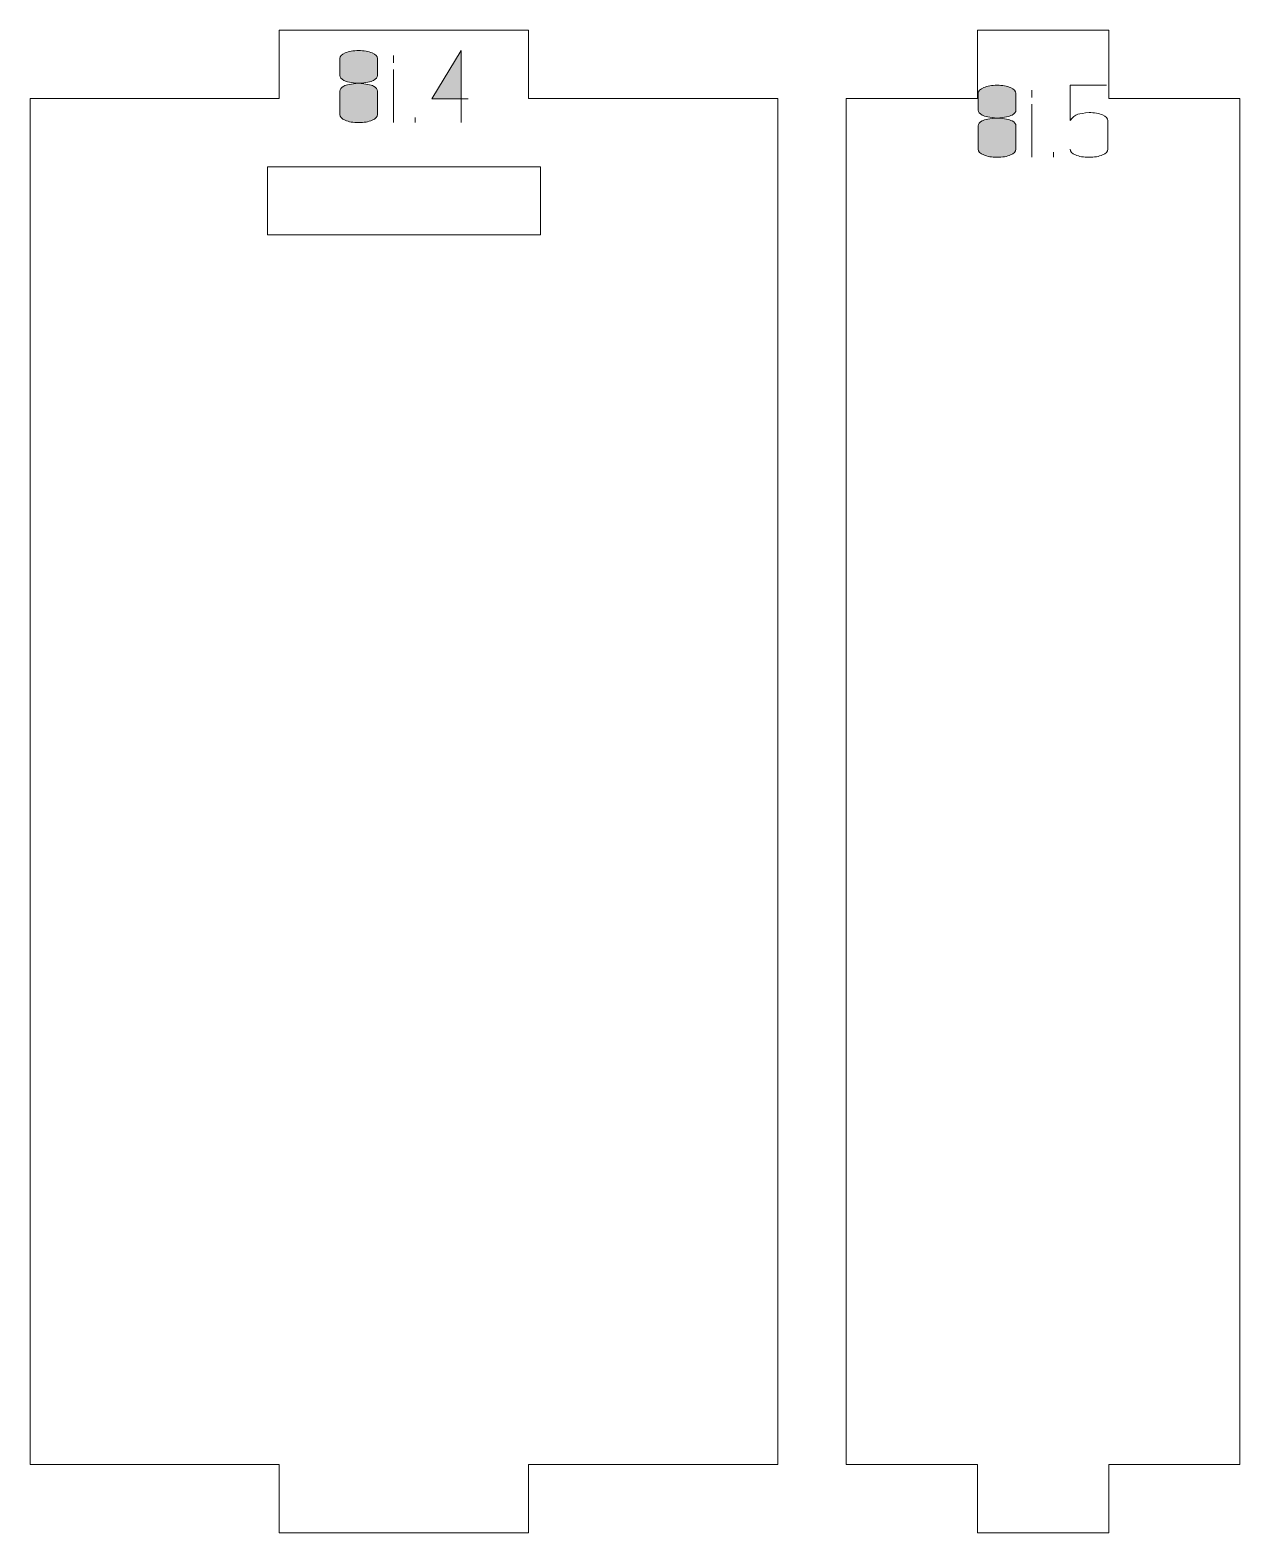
# Model space of a CAD drawing. Header units: centimetres. Extents: x -191 to 212, y -234 to 239.
# Drawn here: x 44.73 to 50.04, y -130.19 to -123.59 of the extents above; entities that cross this region are included whole.
import ezdxf

# ---------------------------------------------------------------- set-up
doc = ezdxf.new("R2010")
doc.units = ezdxf.units.CM
doc.header["$MEASUREMENT"] = 0
doc.layers.add('Capa 1', color=7, linetype='Continuous')

msp = doc.modelspace()

# ---------------------------------------------------------------- hatches: boundary and pattern name
at = {"layer": 'Capa 1', "true_color": 0x3e4095}
h = msp.add_hatch(color=175, dxfattribs=at)
edge = h.paths.add_edge_path()
edge.add_spline(control_points=[(46.08972, -123.78492), (46.08972, -123.79287), (46.09538, -123.80005), (46.10669, -123.80647), (46.118, -123.81289), (46.13986, -123.81717), (46.17227, -123.81931), (46.20468, -123.81717), (46.22654, -123.81289), (46.23785, -123.80647), (46.24916, -123.80005), (46.25482, -123.79287), (46.25482, -123.78492), (46.25482, -123.78492), (46.25482, -123.71062), (46.25482, -123.71062), (46.25482, -123.70084), (46.24695, -123.69251), (46.2312, -123.68563), (46.21546, -123.67875), (46.19581, -123.67531), (46.17227, -123.67531), (46.14873, -123.67531), (46.12908, -123.67875), (46.11334, -123.68563), (46.09759, -123.69251), (46.08972, -123.70084), (46.08972, -123.71062), (46.08972, -123.71062), (46.08972, -123.78492), (46.08972, -123.78492)], knot_values=[0, 0, 0, 0, 0.1, 0.1, 0.1, 0.2, 0.2, 0.2, 0.3, 0.3, 0.3, 0.4, 0.4, 0.4, 0.5, 0.5, 0.5, 0.6, 0.6, 0.6, 0.7, 0.7, 0.7, 0.8, 0.8, 0.8, 0.9, 0.9, 0.9, 1, 1, 1, 1], degree=3, periodic=1)
h = msp.add_hatch(color=175, dxfattribs=at)
edge = h.paths.add_edge_path()
edge.add_spline(control_points=[(46.17227, -123.99175), (46.14873, -123.99175), (46.12908, -123.98831), (46.11334, -123.98143), (46.09759, -123.97455), (46.08972, -123.96622), (46.08972, -123.95644), (46.08972, -123.95644), (46.08972, -123.85325), (46.08972, -123.85325), (46.08972, -123.84499), (46.09538, -123.83781), (46.10669, -123.8317), (46.118, -123.82558), (46.13986, -123.82145), (46.17227, -123.81931), (46.13986, -123.81717), (46.118, -123.81289), (46.10669, -123.80647), (46.09538, -123.80005), (46.08972, -123.79287), (46.08972, -123.78492), (46.08972, -123.78492), (46.08972, -123.71062), (46.08972, -123.71062), (46.08972, -123.70084), (46.09759, -123.69251), (46.11334, -123.68563), (46.12908, -123.67875), (46.14873, -123.67531), (46.17227, -123.67531), (46.19581, -123.67531), (46.21546, -123.67875), (46.2312, -123.68563), (46.24695, -123.69251), (46.25482, -123.70084), (46.25482, -123.71062), (46.25482, -123.71062), (46.25482, -123.78492), (46.25482, -123.78492), (46.25482, -123.79287), (46.24916, -123.80005), (46.23785, -123.80647), (46.22654, -123.81289), (46.20468, -123.81717), (46.17227, -123.81931), (46.20468, -123.82145), (46.22654, -123.82558), (46.23785, -123.8317), (46.24916, -123.83781), (46.25482, -123.84499), (46.25482, -123.85325), (46.25482, -123.85325), (46.25482, -123.95644), (46.25482, -123.95644), (46.25482, -123.96622), (46.24695, -123.97455), (46.2312, -123.98143), (46.21546, -123.98831), (46.19581, -123.99175), (46.17227, -123.99175)], knot_values=[0, 0, 0, 0, 0.05, 0.05, 0.05, 0.1, 0.1, 0.1, 0.15, 0.15, 0.15, 0.2, 0.2, 0.2, 0.25, 0.25, 0.25, 0.3, 0.3, 0.3, 0.35, 0.35, 0.35, 0.4, 0.4, 0.4, 0.45, 0.45, 0.45, 0.5, 0.5, 0.5, 0.55, 0.55, 0.55, 0.6, 0.6, 0.6, 0.65, 0.65, 0.65, 0.7, 0.7, 0.7, 0.75, 0.75, 0.75, 0.8, 0.8, 0.8, 0.85, 0.85, 0.85, 0.9, 0.9, 0.9, 0.95, 0.95, 0.95, 1, 1, 1, 1], degree=3, periodic=1)
h = msp.add_hatch(color=175, dxfattribs=at)
edge = h.paths.add_edge_path()
edge.add_spline(control_points=[(46.62309, -123.88719), (46.62309, -123.88719), (46.62309, -123.67485), (46.62309, -123.67485), (46.62309, -123.67485), (46.4933, -123.88719), (46.4933, -123.88719), (46.4933, -123.88719), (46.62309, -123.88719), (46.62309, -123.88719)], knot_values=[0, 0, 0, 0, 0.3333333, 0.3333333, 0.3333333, 0.6666667, 0.6666667, 0.6666667, 1, 1, 1, 1], degree=3, periodic=1)
h = msp.add_hatch(color=175, dxfattribs=at)
edge = h.paths.add_edge_path()
edge.add_spline(control_points=[(46.62309, -123.88719), (46.62309, -123.88719), (46.62309, -123.99175), (46.62309, -123.99175), (46.62309, -123.99175), (46.62309, -123.88719), (46.62309, -123.88719), (46.62309, -123.88719), (46.4933, -123.88719), (46.4933, -123.88719), (46.4933, -123.88719), (46.62309, -123.67485), (46.62309, -123.67485), (46.62309, -123.67485), (46.62309, -123.88719), (46.62309, -123.88719), (46.62309, -123.88719), (46.6529, -123.88719), (46.6529, -123.88719), (46.6529, -123.88719), (46.62309, -123.88719), (46.62309, -123.88719)], knot_values=[0, 0, 0, 0, 0.1428571, 0.1428571, 0.1428571, 0.2857143, 0.2857143, 0.2857143, 0.4285714, 0.4285714, 0.4285714, 0.5714286, 0.5714286, 0.5714286, 0.7142857, 0.7142857, 0.7142857, 0.8571429, 0.8571429, 0.8571429, 1, 1, 1, 1], degree=3, periodic=1)
h = msp.add_hatch(color=175, dxfattribs=at)
edge = h.paths.add_edge_path()
edge.add_spline(control_points=[(46.32498, -123.72897), (46.32498, -123.72897), (46.32544, -123.69641), (46.32544, -123.69641), (46.32544, -123.69641), (46.32498, -123.72897), (46.32498, -123.72897)], knot_values=[0, 0, 0, 0, 0.5, 0.5, 0.5, 1, 1, 1, 1], degree=3, periodic=1)
h = msp.add_hatch(color=175, dxfattribs=at)
edge = h.paths.add_edge_path()
edge.add_spline(control_points=[(46.32498, -123.99175), (46.32498, -123.99175), (46.32498, -123.75786), (46.32498, -123.75786), (46.32498, -123.75786), (46.32498, -123.99175), (46.32498, -123.99175)], knot_values=[0, 0, 0, 0, 0.5, 0.5, 0.5, 1, 1, 1, 1], degree=3, periodic=1)
h = msp.add_hatch(color=175, dxfattribs=at)
edge = h.paths.add_edge_path()
edge.add_spline(control_points=[(46.08972, -123.95644), (46.08972, -123.96622), (46.09759, -123.97455), (46.11334, -123.98143), (46.12908, -123.98831), (46.14873, -123.99175), (46.17227, -123.99175), (46.19581, -123.99175), (46.21546, -123.98831), (46.2312, -123.98143), (46.24695, -123.97455), (46.25482, -123.96622), (46.25482, -123.95644), (46.25482, -123.95644), (46.25482, -123.85325), (46.25482, -123.85325), (46.25482, -123.84499), (46.24916, -123.83781), (46.23785, -123.8317), (46.22654, -123.82558), (46.20468, -123.82145), (46.17227, -123.81931), (46.13986, -123.82145), (46.118, -123.82558), (46.10669, -123.8317), (46.09538, -123.83781), (46.08972, -123.84499), (46.08972, -123.85325), (46.08972, -123.85325), (46.08972, -123.95644), (46.08972, -123.95644)], knot_values=[0, 0, 0, 0, 0.1, 0.1, 0.1, 0.2, 0.2, 0.2, 0.3, 0.3, 0.3, 0.4, 0.4, 0.4, 0.5, 0.5, 0.5, 0.6, 0.6, 0.6, 0.7, 0.7, 0.7, 0.8, 0.8, 0.8, 0.9, 0.9, 0.9, 1, 1, 1, 1], degree=3, periodic=1)
h = msp.add_hatch(color=175, dxfattribs=at)
edge = h.paths.add_edge_path()
edge.add_spline(control_points=[(48.89369, -123.93732), (48.89369, -123.94527), (48.89935, -123.95245), (48.91066, -123.95887), (48.92197, -123.96529), (48.94383, -123.96957), (48.97624, -123.97171), (49.00865, -123.96957), (49.03051, -123.96529), (49.04182, -123.95887), (49.05313, -123.95245), (49.05879, -123.94527), (49.05879, -123.93732), (49.05879, -123.93732), (49.05879, -123.86302), (49.05879, -123.86302), (49.05879, -123.85324), (49.05092, -123.84491), (49.03517, -123.83803), (49.01943, -123.83115), (48.99978, -123.82771), (48.97624, -123.82771), (48.9527, -123.82771), (48.93305, -123.83115), (48.91731, -123.83803), (48.90156, -123.84491), (48.89369, -123.85324), (48.89369, -123.86302), (48.89369, -123.86302), (48.89369, -123.93732), (48.89369, -123.93732)], knot_values=[0, 0, 0, 0, 0.1, 0.1, 0.1, 0.2, 0.2, 0.2, 0.3, 0.3, 0.3, 0.4, 0.4, 0.4, 0.5, 0.5, 0.5, 0.6, 0.6, 0.6, 0.7, 0.7, 0.7, 0.8, 0.8, 0.8, 0.9, 0.9, 0.9, 1, 1, 1, 1], degree=3, periodic=1)
h = msp.add_hatch(color=175, dxfattribs=at)
edge = h.paths.add_edge_path()
edge.add_spline(control_points=[(48.97624, -124.14415), (48.9527, -124.14415), (48.93305, -124.14071), (48.91731, -124.13383), (48.90156, -124.12695), (48.89369, -124.11862), (48.89369, -124.10884), (48.89369, -124.10884), (48.89369, -124.00565), (48.89369, -124.00565), (48.89369, -123.99739), (48.89935, -123.99021), (48.91066, -123.9841), (48.92197, -123.97798), (48.94383, -123.97385), (48.97624, -123.97171), (48.94383, -123.96957), (48.92197, -123.96529), (48.91066, -123.95887), (48.89935, -123.95245), (48.89369, -123.94527), (48.89369, -123.93732), (48.89369, -123.93732), (48.89369, -123.86302), (48.89369, -123.86302), (48.89369, -123.85324), (48.90156, -123.84491), (48.91731, -123.83803), (48.93305, -123.83115), (48.9527, -123.82771), (48.97624, -123.82771), (48.99978, -123.82771), (49.01943, -123.83115), (49.03517, -123.83803), (49.05092, -123.84491), (49.05879, -123.85324), (49.05879, -123.86302), (49.05879, -123.86302), (49.05879, -123.93732), (49.05879, -123.93732), (49.05879, -123.94527), (49.05313, -123.95245), (49.04182, -123.95887), (49.03051, -123.96529), (49.00865, -123.96957), (48.97624, -123.97171), (49.00865, -123.97385), (49.03051, -123.97798), (49.04182, -123.9841), (49.05313, -123.99021), (49.05879, -123.99739), (49.05879, -124.00565), (49.05879, -124.00565), (49.05879, -124.10884), (49.05879, -124.10884), (49.05879, -124.11862), (49.05092, -124.12695), (49.03517, -124.13383), (49.01943, -124.14071), (48.99978, -124.14415), (48.97624, -124.14415)], knot_values=[0, 0, 0, 0, 0.05, 0.05, 0.05, 0.1, 0.1, 0.1, 0.15, 0.15, 0.15, 0.2, 0.2, 0.2, 0.25, 0.25, 0.25, 0.3, 0.3, 0.3, 0.35, 0.35, 0.35, 0.4, 0.4, 0.4, 0.45, 0.45, 0.45, 0.5, 0.5, 0.5, 0.55, 0.55, 0.55, 0.6, 0.6, 0.6, 0.65, 0.65, 0.65, 0.7, 0.7, 0.7, 0.75, 0.75, 0.75, 0.8, 0.8, 0.8, 0.85, 0.85, 0.85, 0.9, 0.9, 0.9, 0.95, 0.95, 0.95, 1, 1, 1, 1], degree=3, periodic=1)
h = msp.add_hatch(color=175, dxfattribs=at)
edge = h.paths.add_edge_path()
edge.add_spline(control_points=[(49.12895, -123.88137), (49.12895, -123.88137), (49.12941, -123.84881), (49.12941, -123.84881), (49.12941, -123.84881), (49.12895, -123.88137), (49.12895, -123.88137)], knot_values=[0, 0, 0, 0, 0.5, 0.5, 0.5, 1, 1, 1, 1], degree=3, periodic=1)
h = msp.add_hatch(color=175, dxfattribs=at)
edge = h.paths.add_edge_path()
edge.add_spline(control_points=[(49.37982, -124.14415), (49.35628, -124.14415), (49.33663, -124.14071), (49.32089, -124.13383), (49.30514, -124.12695), (49.29727, -124.11862), (49.29727, -124.10884), (49.29727, -124.11862), (49.30514, -124.12695), (49.32089, -124.13383), (49.33663, -124.14071), (49.35628, -124.14415), (49.37982, -124.14415), (49.40336, -124.14415), (49.42301, -124.14071), (49.43875, -124.13383), (49.4545, -124.12695), (49.46237, -124.11862), (49.46237, -124.10884), (49.46237, -124.10884), (49.46237, -123.98318), (49.46237, -123.98318), (49.46237, -123.97339), (49.4545, -123.96506), (49.43875, -123.95818), (49.42301, -123.9513), (49.40336, -123.94786), (49.37982, -123.94786), (49.35842, -123.9497), (49.34191, -123.95215), (49.33029, -123.9552), (49.31867, -123.95826), (49.30767, -123.96759), (49.29727, -123.98318), (49.29727, -123.98318), (49.29727, -123.82771), (49.29727, -123.82771), (49.29727, -123.82771), (49.45687, -123.82771), (49.45687, -123.82771), (49.45687, -123.82771), (49.29727, -123.82771), (49.29727, -123.82771), (49.29727, -123.82771), (49.29727, -123.98318), (49.29727, -123.98318), (49.30767, -123.96759), (49.31867, -123.95826), (49.33029, -123.9552), (49.34191, -123.95215), (49.35842, -123.9497), (49.37982, -123.94786), (49.40336, -123.94786), (49.42301, -123.9513), (49.43875, -123.95818), (49.4545, -123.96506), (49.46237, -123.97339), (49.46237, -123.98318), (49.46237, -123.98318), (49.46237, -124.10884), (49.46237, -124.10884), (49.46237, -124.11862), (49.4545, -124.12695), (49.43875, -124.13383), (49.42301, -124.14071), (49.40336, -124.14415), (49.37982, -124.14415)], knot_values=[0, 0, 0, 0, 0.0454545, 0.0454545, 0.0454545, 0.0909091, 0.0909091, 0.0909091, 0.1363636, 0.1363636, 0.1363636, 0.1818182, 0.1818182, 0.1818182, 0.2272727, 0.2272727, 0.2272727, 0.2727273, 0.2727273, 0.2727273, 0.3181818, 0.3181818, 0.3181818, 0.3636364, 0.3636364, 0.3636364, 0.4090909, 0.4090909, 0.4090909, 0.4545455, 0.4545455, 0.4545455, 0.5, 0.5, 0.5, 0.5454545, 0.5454545, 0.5454545, 0.5909091, 0.5909091, 0.5909091, 0.6363636, 0.6363636, 0.6363636, 0.6818182, 0.6818182, 0.6818182, 0.7272727, 0.7272727, 0.7272727, 0.7727273, 0.7727273, 0.7727273, 0.8181818, 0.8181818, 0.8181818, 0.8636364, 0.8636364, 0.8636364, 0.9090909, 0.9090909, 0.9090909, 0.9545455, 0.9545455, 0.9545455, 1, 1, 1, 1], degree=3, periodic=1)
h = msp.add_hatch(color=175, dxfattribs=at)
edge = h.paths.add_edge_path()
edge.add_spline(control_points=[(49.12895, -124.14415), (49.12895, -124.14415), (49.12895, -123.91026), (49.12895, -123.91026), (49.12895, -123.91026), (49.12895, -124.14415), (49.12895, -124.14415)], knot_values=[0, 0, 0, 0, 0.5, 0.5, 0.5, 1, 1, 1, 1], degree=3, periodic=1)
h = msp.add_hatch(color=175, dxfattribs=at)
edge = h.paths.add_edge_path()
edge.add_spline(control_points=[(46.41992, -123.99175), (46.41992, -123.99175), (46.41992, -123.96928), (46.41992, -123.96928), (46.41992, -123.96928), (46.41992, -123.99175), (46.41992, -123.99175)], knot_values=[0, 0, 0, 0, 0.5, 0.5, 0.5, 1, 1, 1, 1], degree=3, periodic=1)
h = msp.add_hatch(color=175, dxfattribs=at)
edge = h.paths.add_edge_path()
edge.add_spline(control_points=[(48.89369, -124.10884), (48.89369, -124.11862), (48.90156, -124.12695), (48.91731, -124.13383), (48.93305, -124.14071), (48.9527, -124.14415), (48.97624, -124.14415), (48.99978, -124.14415), (49.01943, -124.14071), (49.03517, -124.13383), (49.05092, -124.12695), (49.05879, -124.11862), (49.05879, -124.10884), (49.05879, -124.10884), (49.05879, -124.00565), (49.05879, -124.00565), (49.05879, -123.99739), (49.05313, -123.99021), (49.04182, -123.9841), (49.03051, -123.97798), (49.00865, -123.97385), (48.97624, -123.97171), (48.94383, -123.97385), (48.92197, -123.97798), (48.91066, -123.9841), (48.89935, -123.99021), (48.89369, -123.99739), (48.89369, -124.00565), (48.89369, -124.00565), (48.89369, -124.10884), (48.89369, -124.10884)], knot_values=[0, 0, 0, 0, 0.1, 0.1, 0.1, 0.2, 0.2, 0.2, 0.3, 0.3, 0.3, 0.4, 0.4, 0.4, 0.5, 0.5, 0.5, 0.6, 0.6, 0.6, 0.7, 0.7, 0.7, 0.8, 0.8, 0.8, 0.9, 0.9, 0.9, 1, 1, 1, 1], degree=3, periodic=1)
h = msp.add_hatch(color=175, dxfattribs=at)
edge = h.paths.add_edge_path()
edge.add_spline(control_points=[(49.22389, -124.14415), (49.22389, -124.14415), (49.22389, -124.12168), (49.22389, -124.12168), (49.22389, -124.12168), (49.22389, -124.14415), (49.22389, -124.14415)], knot_values=[0, 0, 0, 0, 0.5, 0.5, 0.5, 1, 1, 1, 1], degree=3, periodic=1)

# ---------------------------------------------------------------- linework, layer by layer
at = {"layer": 'Capa 1', "color": 240, "lineweight": 9}
for points, knots in [([(44.72923, -123.88535), (44.72923, -123.88535), (44.72923, -129.88535), (44.72923, -129.88535), (44.72923, -129.88535), (45.82395, -129.88535), (45.82395, -129.88535), (45.82395, -129.88535), (45.82395, -130.18535), (45.82395, -130.18535), (45.82395, -130.18535), (46.91867, -130.18535), (46.91867, -130.18535), (46.91867, -130.18535), (46.91867, -129.88535), (46.91867, -129.88535), (46.91867, -129.88535), (48.01339, -129.88535), (48.01339, -129.88535), (48.01339, -129.88535), (48.01339, -123.88535), (48.01339, -123.88535), (48.01339, -123.88535), (46.91867, -123.88535), (46.91867, -123.88535), (46.91867, -123.88535), (46.91867, -123.58535), (46.91867, -123.58535), (46.91867, -123.58535), (45.82395, -123.58535), (45.82395, -123.58535), (45.82395, -123.58535), (45.82395, -123.88535), (45.82395, -123.88535), (45.82395, -123.88535), (44.72923, -123.88535), (44.72923, -123.88535)], [0, 0, 0, 0, 0.0833333, 0.0833333, 0.0833333, 0.1666667, 0.1666667, 0.1666667, 0.25, 0.25, 0.25, 0.3333333, 0.3333333, 0.3333333, 0.4166667, 0.4166667, 0.4166667, 0.5, 0.5, 0.5, 0.5833333, 0.5833333, 0.5833333, 0.6666667, 0.6666667, 0.6666667, 0.75, 0.75, 0.75, 0.8333333, 0.8333333, 0.8333333, 0.9166667, 0.9166667, 0.9166667, 1, 1, 1, 1]), ([(48.31339, -123.88535), (48.31339, -123.88535), (48.31339, -129.88535), (48.31339, -129.88535), (48.31339, -129.88535), (48.88982, -129.88535), (48.88982, -129.88535), (48.88982, -129.88535), (48.88982, -130.18535), (48.88982, -130.18535), (48.88982, -130.18535), (49.46624, -130.18535), (49.46624, -130.18535), (49.46624, -130.18535), (49.46624, -129.88535), (49.46624, -129.88535), (49.46624, -129.88535), (50.04267, -129.88535), (50.04267, -129.88535), (50.04267, -129.88535), (50.04267, -123.88535), (50.04267, -123.88535), (50.04267, -123.88535), (49.46624, -123.88535), (49.46624, -123.88535), (49.46624, -123.88535), (49.46624, -123.58535), (49.46624, -123.58535), (49.46624, -123.58535), (48.88982, -123.58535), (48.88982, -123.58535), (48.88982, -123.58535), (48.88982, -123.88535), (48.88982, -123.88535), (48.88982, -123.88535), (48.31339, -123.88535), (48.31339, -123.88535)], [0, 0, 0, 0, 0.0833333, 0.0833333, 0.0833333, 0.1666667, 0.1666667, 0.1666667, 0.25, 0.25, 0.25, 0.3333333, 0.3333333, 0.3333333, 0.4166667, 0.4166667, 0.4166667, 0.5, 0.5, 0.5, 0.5833333, 0.5833333, 0.5833333, 0.6666667, 0.6666667, 0.6666667, 0.75, 0.75, 0.75, 0.8333333, 0.8333333, 0.8333333, 0.9166667, 0.9166667, 0.9166667, 1, 1, 1, 1]), ([(45.77131, -124.4853), (45.77131, -124.4853), (46.97131, -124.4853), (46.97131, -124.4853), (46.97131, -124.4853), (46.97131, -124.1853), (46.97131, -124.1853), (46.97131, -124.1853), (45.77131, -124.1853), (45.77131, -124.1853), (45.77131, -124.1853), (45.77131, -124.4853), (45.77131, -124.4853)], [0, 0, 0, 0, 0.25, 0.25, 0.25, 0.5, 0.5, 0.5, 0.75, 0.75, 0.75, 1, 1, 1, 1])]:
    msp.add_open_spline(points, degree=3, knots=knots, dxfattribs=at)
at = {"layer": 'Capa 1', "color": 114, "lineweight": 9}
for points, knots in [([(46.08972, -123.78492), (46.08972, -123.79287), (46.09538, -123.80005), (46.10669, -123.80647), (46.118, -123.81289), (46.13986, -123.81717), (46.17227, -123.81931), (46.20468, -123.81717), (46.22654, -123.81289), (46.23785, -123.80647), (46.24916, -123.80005), (46.25482, -123.79287), (46.25482, -123.78492), (46.25482, -123.78492), (46.25482, -123.71062), (46.25482, -123.71062), (46.25482, -123.70084), (46.24695, -123.69251), (46.2312, -123.68563), (46.21546, -123.67875), (46.19581, -123.67531), (46.17227, -123.67531), (46.14873, -123.67531), (46.12908, -123.67875), (46.11334, -123.68563), (46.09759, -123.69251), (46.08972, -123.70084), (46.08972, -123.71062), (46.08972, -123.71062), (46.08972, -123.78492), (46.08972, -123.78492)], [0, 0, 0, 0, 0.1, 0.1, 0.1, 0.2, 0.2, 0.2, 0.3, 0.3, 0.3, 0.4, 0.4, 0.4, 0.5, 0.5, 0.5, 0.6, 0.6, 0.6, 0.7, 0.7, 0.7, 0.8, 0.8, 0.8, 0.9, 0.9, 0.9, 1, 1, 1, 1]), ([(46.17227, -123.99175), (46.14873, -123.99175), (46.12908, -123.98831), (46.11334, -123.98143), (46.09759, -123.97455), (46.08972, -123.96622), (46.08972, -123.95644), (46.08972, -123.95644), (46.08972, -123.85325), (46.08972, -123.85325), (46.08972, -123.84499), (46.09538, -123.83781), (46.10669, -123.8317), (46.118, -123.82558), (46.13986, -123.82145), (46.17227, -123.81931), (46.13986, -123.81717), (46.118, -123.81289), (46.10669, -123.80647), (46.09538, -123.80005), (46.08972, -123.79287), (46.08972, -123.78492), (46.08972, -123.78492), (46.08972, -123.71062), (46.08972, -123.71062), (46.08972, -123.70084), (46.09759, -123.69251), (46.11334, -123.68563), (46.12908, -123.67875), (46.14873, -123.67531), (46.17227, -123.67531), (46.19581, -123.67531), (46.21546, -123.67875), (46.2312, -123.68563), (46.24695, -123.69251), (46.25482, -123.70084), (46.25482, -123.71062), (46.25482, -123.71062), (46.25482, -123.78492), (46.25482, -123.78492), (46.25482, -123.79287), (46.24916, -123.80005), (46.23785, -123.80647), (46.22654, -123.81289), (46.20468, -123.81717), (46.17227, -123.81931), (46.20468, -123.82145), (46.22654, -123.82558), (46.23785, -123.8317), (46.24916, -123.83781), (46.25482, -123.84499), (46.25482, -123.85325), (46.25482, -123.85325), (46.25482, -123.95644), (46.25482, -123.95644), (46.25482, -123.96622), (46.24695, -123.97455), (46.2312, -123.98143), (46.21546, -123.98831), (46.19581, -123.99175), (46.17227, -123.99175)], [0, 0, 0, 0, 0.05, 0.05, 0.05, 0.1, 0.1, 0.1, 0.15, 0.15, 0.15, 0.2, 0.2, 0.2, 0.25, 0.25, 0.25, 0.3, 0.3, 0.3, 0.35, 0.35, 0.35, 0.4, 0.4, 0.4, 0.45, 0.45, 0.45, 0.5, 0.5, 0.5, 0.55, 0.55, 0.55, 0.6, 0.6, 0.6, 0.65, 0.65, 0.65, 0.7, 0.7, 0.7, 0.75, 0.75, 0.75, 0.8, 0.8, 0.8, 0.85, 0.85, 0.85, 0.9, 0.9, 0.9, 0.95, 0.95, 0.95, 1, 1, 1, 1]), ([(46.62309, -123.88719), (46.62309, -123.88719), (46.62309, -123.67485), (46.62309, -123.67485), (46.62309, -123.67485), (46.4933, -123.88719), (46.4933, -123.88719), (46.4933, -123.88719), (46.62309, -123.88719), (46.62309, -123.88719)], [0, 0, 0, 0, 0.3333333, 0.3333333, 0.3333333, 0.6666667, 0.6666667, 0.6666667, 1, 1, 1, 1]), ([(46.62309, -123.88719), (46.62309, -123.88719), (46.62309, -123.99175), (46.62309, -123.99175), (46.62309, -123.99175), (46.62309, -123.88719), (46.62309, -123.88719), (46.62309, -123.88719), (46.4933, -123.88719), (46.4933, -123.88719), (46.4933, -123.88719), (46.62309, -123.67485), (46.62309, -123.67485), (46.62309, -123.67485), (46.62309, -123.88719), (46.62309, -123.88719), (46.62309, -123.88719), (46.6529, -123.88719), (46.6529, -123.88719), (46.6529, -123.88719), (46.62309, -123.88719), (46.62309, -123.88719)], [0, 0, 0, 0, 0.1428571, 0.1428571, 0.1428571, 0.2857143, 0.2857143, 0.2857143, 0.4285714, 0.4285714, 0.4285714, 0.5714286, 0.5714286, 0.5714286, 0.7142857, 0.7142857, 0.7142857, 0.8571429, 0.8571429, 0.8571429, 1, 1, 1, 1]), ([(46.32498, -123.72897), (46.32498, -123.72897), (46.32544, -123.69641), (46.32544, -123.69641), (46.32544, -123.69641), (46.32498, -123.72897), (46.32498, -123.72897)], [0, 0, 0, 0, 0.5, 0.5, 0.5, 1, 1, 1, 1]), ([(46.32498, -123.99175), (46.32498, -123.99175), (46.32498, -123.75786), (46.32498, -123.75786), (46.32498, -123.75786), (46.32498, -123.99175), (46.32498, -123.99175)], [0, 0, 0, 0, 0.5, 0.5, 0.5, 1, 1, 1, 1]), ([(46.08972, -123.95644), (46.08972, -123.96622), (46.09759, -123.97455), (46.11334, -123.98143), (46.12908, -123.98831), (46.14873, -123.99175), (46.17227, -123.99175), (46.19581, -123.99175), (46.21546, -123.98831), (46.2312, -123.98143), (46.24695, -123.97455), (46.25482, -123.96622), (46.25482, -123.95644), (46.25482, -123.95644), (46.25482, -123.85325), (46.25482, -123.85325), (46.25482, -123.84499), (46.24916, -123.83781), (46.23785, -123.8317), (46.22654, -123.82558), (46.20468, -123.82145), (46.17227, -123.81931), (46.13986, -123.82145), (46.118, -123.82558), (46.10669, -123.8317), (46.09538, -123.83781), (46.08972, -123.84499), (46.08972, -123.85325), (46.08972, -123.85325), (46.08972, -123.95644), (46.08972, -123.95644)], [0, 0, 0, 0, 0.1, 0.1, 0.1, 0.2, 0.2, 0.2, 0.3, 0.3, 0.3, 0.4, 0.4, 0.4, 0.5, 0.5, 0.5, 0.6, 0.6, 0.6, 0.7, 0.7, 0.7, 0.8, 0.8, 0.8, 0.9, 0.9, 0.9, 1, 1, 1, 1]), ([(48.89369, -123.93732), (48.89369, -123.94527), (48.89935, -123.95245), (48.91066, -123.95887), (48.92197, -123.96529), (48.94383, -123.96957), (48.97624, -123.97171), (49.00865, -123.96957), (49.03051, -123.96529), (49.04182, -123.95887), (49.05313, -123.95245), (49.05879, -123.94527), (49.05879, -123.93732), (49.05879, -123.93732), (49.05879, -123.86302), (49.05879, -123.86302), (49.05879, -123.85324), (49.05092, -123.84491), (49.03517, -123.83803), (49.01943, -123.83115), (48.99978, -123.82771), (48.97624, -123.82771), (48.9527, -123.82771), (48.93305, -123.83115), (48.91731, -123.83803), (48.90156, -123.84491), (48.89369, -123.85324), (48.89369, -123.86302), (48.89369, -123.86302), (48.89369, -123.93732), (48.89369, -123.93732)], [0, 0, 0, 0, 0.1, 0.1, 0.1, 0.2, 0.2, 0.2, 0.3, 0.3, 0.3, 0.4, 0.4, 0.4, 0.5, 0.5, 0.5, 0.6, 0.6, 0.6, 0.7, 0.7, 0.7, 0.8, 0.8, 0.8, 0.9, 0.9, 0.9, 1, 1, 1, 1]), ([(48.97624, -124.14415), (48.9527, -124.14415), (48.93305, -124.14071), (48.91731, -124.13383), (48.90156, -124.12695), (48.89369, -124.11862), (48.89369, -124.10884), (48.89369, -124.10884), (48.89369, -124.00565), (48.89369, -124.00565), (48.89369, -123.99739), (48.89935, -123.99021), (48.91066, -123.9841), (48.92197, -123.97798), (48.94383, -123.97385), (48.97624, -123.97171), (48.94383, -123.96957), (48.92197, -123.96529), (48.91066, -123.95887), (48.89935, -123.95245), (48.89369, -123.94527), (48.89369, -123.93732), (48.89369, -123.93732), (48.89369, -123.86302), (48.89369, -123.86302), (48.89369, -123.85324), (48.90156, -123.84491), (48.91731, -123.83803), (48.93305, -123.83115), (48.9527, -123.82771), (48.97624, -123.82771), (48.99978, -123.82771), (49.01943, -123.83115), (49.03517, -123.83803), (49.05092, -123.84491), (49.05879, -123.85324), (49.05879, -123.86302), (49.05879, -123.86302), (49.05879, -123.93732), (49.05879, -123.93732), (49.05879, -123.94527), (49.05313, -123.95245), (49.04182, -123.95887), (49.03051, -123.96529), (49.00865, -123.96957), (48.97624, -123.97171), (49.00865, -123.97385), (49.03051, -123.97798), (49.04182, -123.9841), (49.05313, -123.99021), (49.05879, -123.99739), (49.05879, -124.00565), (49.05879, -124.00565), (49.05879, -124.10884), (49.05879, -124.10884), (49.05879, -124.11862), (49.05092, -124.12695), (49.03517, -124.13383), (49.01943, -124.14071), (48.99978, -124.14415), (48.97624, -124.14415)], [0, 0, 0, 0, 0.05, 0.05, 0.05, 0.1, 0.1, 0.1, 0.15, 0.15, 0.15, 0.2, 0.2, 0.2, 0.25, 0.25, 0.25, 0.3, 0.3, 0.3, 0.35, 0.35, 0.35, 0.4, 0.4, 0.4, 0.45, 0.45, 0.45, 0.5, 0.5, 0.5, 0.55, 0.55, 0.55, 0.6, 0.6, 0.6, 0.65, 0.65, 0.65, 0.7, 0.7, 0.7, 0.75, 0.75, 0.75, 0.8, 0.8, 0.8, 0.85, 0.85, 0.85, 0.9, 0.9, 0.9, 0.95, 0.95, 0.95, 1, 1, 1, 1]), ([(49.12895, -123.88137), (49.12895, -123.88137), (49.12941, -123.84881), (49.12941, -123.84881), (49.12941, -123.84881), (49.12895, -123.88137), (49.12895, -123.88137)], [0, 0, 0, 0, 0.5, 0.5, 0.5, 1, 1, 1, 1]), ([(49.37982, -124.14415), (49.35628, -124.14415), (49.33663, -124.14071), (49.32089, -124.13383), (49.30514, -124.12695), (49.29727, -124.11862), (49.29727, -124.10884), (49.29727, -124.11862), (49.30514, -124.12695), (49.32089, -124.13383), (49.33663, -124.14071), (49.35628, -124.14415), (49.37982, -124.14415), (49.40336, -124.14415), (49.42301, -124.14071), (49.43875, -124.13383), (49.4545, -124.12695), (49.46237, -124.11862), (49.46237, -124.10884), (49.46237, -124.10884), (49.46237, -123.98318), (49.46237, -123.98318), (49.46237, -123.97339), (49.4545, -123.96506), (49.43875, -123.95818), (49.42301, -123.9513), (49.40336, -123.94786), (49.37982, -123.94786), (49.35842, -123.9497), (49.34191, -123.95215), (49.33029, -123.9552), (49.31867, -123.95826), (49.30767, -123.96759), (49.29727, -123.98318), (49.29727, -123.98318), (49.29727, -123.82771), (49.29727, -123.82771), (49.29727, -123.82771), (49.45687, -123.82771), (49.45687, -123.82771), (49.45687, -123.82771), (49.29727, -123.82771), (49.29727, -123.82771), (49.29727, -123.82771), (49.29727, -123.98318), (49.29727, -123.98318), (49.30767, -123.96759), (49.31867, -123.95826), (49.33029, -123.9552), (49.34191, -123.95215), (49.35842, -123.9497), (49.37982, -123.94786), (49.40336, -123.94786), (49.42301, -123.9513), (49.43875, -123.95818), (49.4545, -123.96506), (49.46237, -123.97339), (49.46237, -123.98318), (49.46237, -123.98318), (49.46237, -124.10884), (49.46237, -124.10884), (49.46237, -124.11862), (49.4545, -124.12695), (49.43875, -124.13383), (49.42301, -124.14071), (49.40336, -124.14415), (49.37982, -124.14415)], [0, 0, 0, 0, 0.0454545, 0.0454545, 0.0454545, 0.0909091, 0.0909091, 0.0909091, 0.1363636, 0.1363636, 0.1363636, 0.1818182, 0.1818182, 0.1818182, 0.2272727, 0.2272727, 0.2272727, 0.2727273, 0.2727273, 0.2727273, 0.3181818, 0.3181818, 0.3181818, 0.3636364, 0.3636364, 0.3636364, 0.4090909, 0.4090909, 0.4090909, 0.4545455, 0.4545455, 0.4545455, 0.5, 0.5, 0.5, 0.5454545, 0.5454545, 0.5454545, 0.5909091, 0.5909091, 0.5909091, 0.6363636, 0.6363636, 0.6363636, 0.6818182, 0.6818182, 0.6818182, 0.7272727, 0.7272727, 0.7272727, 0.7727273, 0.7727273, 0.7727273, 0.8181818, 0.8181818, 0.8181818, 0.8636364, 0.8636364, 0.8636364, 0.9090909, 0.9090909, 0.9090909, 0.9545455, 0.9545455, 0.9545455, 1, 1, 1, 1]), ([(49.12895, -124.14415), (49.12895, -124.14415), (49.12895, -123.91026), (49.12895, -123.91026), (49.12895, -123.91026), (49.12895, -124.14415), (49.12895, -124.14415)], [0, 0, 0, 0, 0.5, 0.5, 0.5, 1, 1, 1, 1]), ([(46.41992, -123.99175), (46.41992, -123.99175), (46.41992, -123.96928), (46.41992, -123.96928), (46.41992, -123.96928), (46.41992, -123.99175), (46.41992, -123.99175)], [0, 0, 0, 0, 0.5, 0.5, 0.5, 1, 1, 1, 1]), ([(48.89369, -124.10884), (48.89369, -124.11862), (48.90156, -124.12695), (48.91731, -124.13383), (48.93305, -124.14071), (48.9527, -124.14415), (48.97624, -124.14415), (48.99978, -124.14415), (49.01943, -124.14071), (49.03517, -124.13383), (49.05092, -124.12695), (49.05879, -124.11862), (49.05879, -124.10884), (49.05879, -124.10884), (49.05879, -124.00565), (49.05879, -124.00565), (49.05879, -123.99739), (49.05313, -123.99021), (49.04182, -123.9841), (49.03051, -123.97798), (49.00865, -123.97385), (48.97624, -123.97171), (48.94383, -123.97385), (48.92197, -123.97798), (48.91066, -123.9841), (48.89935, -123.99021), (48.89369, -123.99739), (48.89369, -124.00565), (48.89369, -124.00565), (48.89369, -124.10884), (48.89369, -124.10884)], [0, 0, 0, 0, 0.1, 0.1, 0.1, 0.2, 0.2, 0.2, 0.3, 0.3, 0.3, 0.4, 0.4, 0.4, 0.5, 0.5, 0.5, 0.6, 0.6, 0.6, 0.7, 0.7, 0.7, 0.8, 0.8, 0.8, 0.9, 0.9, 0.9, 1, 1, 1, 1]), ([(49.22389, -124.14415), (49.22389, -124.14415), (49.22389, -124.12168), (49.22389, -124.12168), (49.22389, -124.12168), (49.22389, -124.14415), (49.22389, -124.14415)], [0, 0, 0, 0, 0.5, 0.5, 0.5, 1, 1, 1, 1])]:
    msp.add_open_spline(points, degree=3, knots=knots, dxfattribs=at)

doc.saveas('drawing.dxf')
